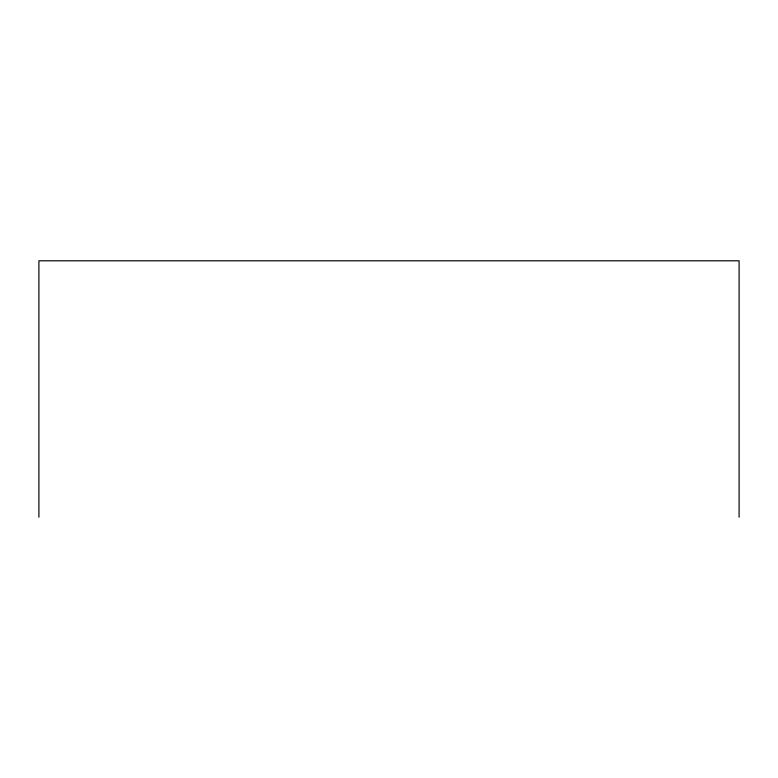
<?xml version="1.0" encoding="UTF-8"?>
<svg xmlns="http://www.w3.org/2000/svg" width="778" height="778" viewBox="0 0 778 778"><rect width="100%" height="100%" fill="white"/><g stroke="black" fill="none" stroke-linecap="round" stroke-linejoin="round"><path stroke-width="1.17" d="M739.1 517.195L739.1 260.805L38.9 260.805L38.9 517.195"/></g></svg>
